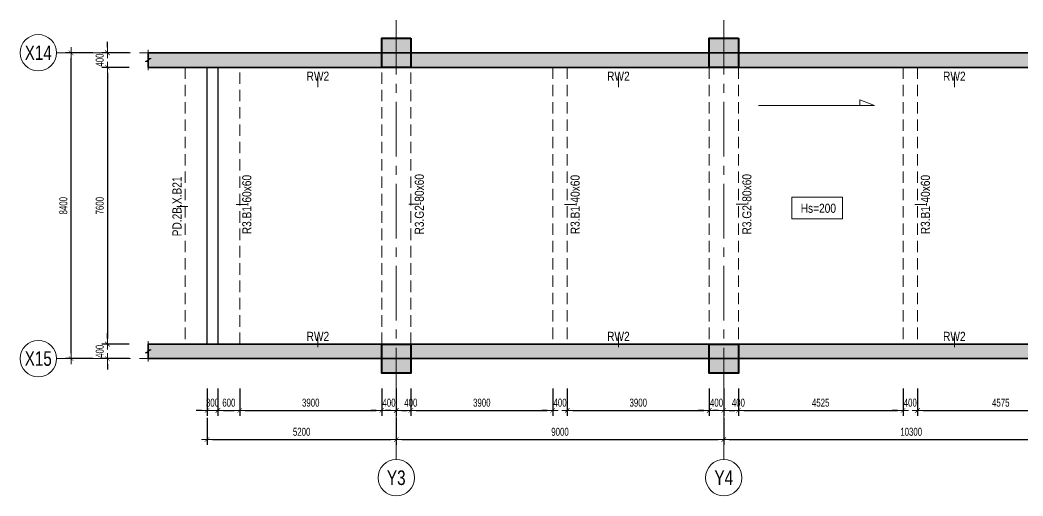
# Model space of a CAD drawing. Header units: millimetres. Extents: x -172050 to 1089997, y 452920 to 1051687.
# Drawn here: x 327979 to 355537, y 496992 to 510063 of the extents above; entities that cross this region are included whole.
import ezdxf
from ezdxf.enums import TextEntityAlignment as Align

# ---------------------------------------------------------------- set-up
doc = ezdxf.new("R2010")
doc.units = ezdxf.units.MM
doc.header["$MEASUREMENT"] = 0
for name, pattern in [('CENTER2', [1.125, 0.75, -0.125, 0.125, -0.125]), ('HIDDEN2', [4.7625, 3.175, -1.5875]), ('POD_Grid$0$CENTER2', [1.125, 0.75, -0.125, 0.125, -0.125])]:
    doc.linetypes.add(name, pattern=pattern)
doc.layers.get('Defpoints').update_dxf_attribs({"color": 151, "lineweight": 9})
doc.layers.add('-L-A_OUTLINE', color=2, linetype='Continuous')
for name, color, linetype, lineweight in [('NDC_S_ANNO', 7, 'Continuous', 20), ('NDC_S_AXIS', 5, 'CENTER2', 13), ('NDC_S_BEAM', 3, 'HIDDEN2', 20), ('NDC_S_DIM', 1, 'Continuous', 15), ('NDC_S_HATCH MATERIAL', 8, 'Continuous', 13), ('NDC_S_NAME BEAM', 7, 'HIDDEN2', 13), ('NDC_S_SYMBOL', 1, 'Continuous', 15), ('NDC_S_TEXT SYMBOL', 7, 'Continuous', 20), ('NDC_S_VN TEXT', 7, 'Continuous', 20), ('PD_B1F_Col$0$NDC_S-COLUMN', 4, 'Continuous', 40), ('PD_B1F_Col$0$NDC_S_HATCH COLUMN AND WALL', 251, 'Continuous', 13), ('POD_Grid$0$NDC_S_AXIS', 5, 'POD_Grid$0$CENTER2', 13), ('Ramp wall 3(B3-B1)$0$NDC_S_WALL', 6, 'Continuous', 35)]:
    doc.layers.add(name, color=color, linetype=linetype, lineweight=lineweight)
doc.styles.add('ARIAL', font='arial.ttf', dxfattribs={"width": 0.8})
doc.styles.add('NDC_ANNO', font='', dxfattribs={"width": 0.8})
doc.styles.add('NDC_DIM', font='', dxfattribs={"width": 0.75})
doc.styles.add('NDC_VIE TXT', font='arial.ttf', dxfattribs={"width": 0.8})
doc.styles.get('NDC_ANNO').set_extended_font_data('Dotum')
doc.styles.get('NDC_DIM').set_extended_font_data('Dotum')
doc.dimstyles.new('NDC_dim_100', dxfattribs={"dimscale": 100, "dimtxt": 2.2, "dimasz": 1.5, "dimexe": 1.5, "dimexo": 2.5, "dimgap": 1, "dimtad": 1, "dimdec": 0, "dimzin": 0, "dimdsep": 46, "dimtxsty": 'NDC_DIM', "dimblk": 'DIMMARK', "dimcen": 0.09, "dimdle": 1.2, "dimclrd": 1, "dimclre": 1, "dimclrt": 3, "dimadec": 0, "dimazin": 0, "dimtfac": 1, "dimtdec": 0, "dimtix": 1, "dimtofl": 0, "dimtmove": 0, "dimatfit": 3, "dimfxl": 6, "dimfxlon": 1, "dimtolj": 1, "dimtzin": 0, "dimarcsym": 0})
doc.dimstyles.new('NDC_dim_iso', dxfattribs={"dimtxt": 2.2, "dimasz": 1, "dimexe": 1.5, "dimexo": 2.5, "dimgap": 1, "dimtad": 1, "dimdec": 0, "dimzin": 0, "dimdsep": 46, "dimtxsty": 'NDC_DIM', "dimblk": 'DIMMARK', "dimcen": 0.09, "dimdle": 1.2, "dimclrd": 1, "dimclre": 1, "dimclrt": 3, "dimadec": 0, "dimazin": 0, "dimtfac": 1, "dimtdec": 0, "dimtix": 1, "dimtofl": 0, "dimtmove": 0, "dimatfit": 3, "dimfxl": 6, "dimfxlon": 1, "dimtolj": 1, "dimtzin": 0, "dimarcsym": 0})

# ---------------------------------------------------------------- blocks, each defined once
blk = doc.blocks.new('DIMMARK')
at = {"layer": 'NDC_S_DIM', "color": 1}
blk.add_line((-1.5, 0), (1, 0), dxfattribs=at)
at = {"layer": 'NDC_S_DIM', "color": 2, "const_width": 0.1}
blk.add_lwpolyline([(-0.42, -0.42), (0.42, 0.42)], dxfattribs=at)
blk = doc.blocks.new('*D359')
at = {"layer": 'Defpoints', "color": 0, "transparency": 16777216}
for p in [(333117, 501664), (333417, 501664), (333417, 499342)]:
    blk.add_point(p, dxfattribs=at)
at = {"layer": 'NDC_S_DIM', "color": 1, "lineweight": -2, "transparency": 16777216}
for p, q in [((333117, 499942), (333117, 499192)), ((333417, 499942), (333417, 499192)), ((332967, 499342), (332817, 499342)), ((333567, 499342), (333717, 499342))]:
    blk.add_line(p, q, dxfattribs=at)
at = {"layer": 'NDC_S_DIM', "color": 1, "lineweight": -2, "transparency": 16777216, "xscale": 150, "yscale": 150, "zscale": 150}
blk.add_blockref('DIMMARK', (333117, 499342), dxfattribs=at)
at = {"layer": 'NDC_S_DIM', "color": 1, "lineweight": -2, "transparency": 16777216, "xscale": 150, "yscale": 150, "zscale": 150, "rotation": 180}
blk.add_blockref('DIMMARK', (333417, 499342), dxfattribs=at)
at = {"layer": 'NDC_S_DIM', "color": 3, "transparency": 16777216, "insert": (333267, 499553), "char_height": 220, "attachment_point": 5, "style": 'NDC_DIM'}
blk.add_mtext('\\A1;300', dxfattribs=at)
blk = doc.blocks.new('*D360')
at = {"layer": 'Defpoints', "color": 0, "transparency": 16777216}
for p in [(333417, 501664), (334017, 501164), (334017, 499342)]:
    blk.add_point(p, dxfattribs=at)
at = {"layer": 'NDC_S_DIM', "color": 1, "lineweight": -2, "transparency": 16777216}
for p, q in [((333417, 499942), (333417, 499192)), ((334017, 499942), (334017, 499192)), ((333567, 499342), (333867, 499342))]:
    blk.add_line(p, q, dxfattribs=at)
at = {"layer": 'NDC_S_DIM', "color": 1, "lineweight": -2, "transparency": 16777216, "xscale": 150, "yscale": 150, "zscale": 150, "rotation": 180}
blk.add_blockref('DIMMARK', (333417, 499342), dxfattribs=at)
at = {"layer": 'NDC_S_DIM', "color": 1, "lineweight": -2, "transparency": 16777216, "xscale": 150, "yscale": 150, "zscale": 150}
blk.add_blockref('DIMMARK', (334017, 499342), dxfattribs=at)
at = {"layer": 'NDC_S_DIM', "color": 3, "transparency": 16777216, "insert": (333717, 499553), "char_height": 220, "attachment_point": 5, "style": 'NDC_DIM'}
blk.add_mtext('\\A1;600', dxfattribs=at)
blk = doc.blocks.new('*D361')
at = {"layer": 'Defpoints', "color": 0, "transparency": 16777216}
for p in [(334017, 501164), (337917, 501164), (337917, 499342)]:
    blk.add_point(p, dxfattribs=at)
at = {"layer": 'NDC_S_DIM', "color": 1, "lineweight": -2, "transparency": 16777216}
for p, q in [((334017, 499942), (334017, 499192)), ((337917, 499942), (337917, 499192)), ((334167, 499342), (337767, 499342))]:
    blk.add_line(p, q, dxfattribs=at)
at = {"layer": 'NDC_S_DIM', "color": 1, "lineweight": -2, "transparency": 16777216, "xscale": 150, "yscale": 150, "zscale": 150, "rotation": 180}
blk.add_blockref('DIMMARK', (334017, 499342), dxfattribs=at)
at = {"layer": 'NDC_S_DIM', "color": 1, "lineweight": -2, "transparency": 16777216, "xscale": 150, "yscale": 150, "zscale": 150}
blk.add_blockref('DIMMARK', (337917, 499342), dxfattribs=at)
at = {"layer": 'NDC_S_DIM', "color": 3, "transparency": 16777216, "insert": (335967, 499553), "char_height": 220, "attachment_point": 5, "style": 'NDC_DIM'}
blk.add_mtext('\\A1;3900', dxfattribs=at)
blk = doc.blocks.new('*D362')
at = {"layer": 'Defpoints', "color": 0, "transparency": 16777216}
for p in [(338317, 501664), (337917, 501164), (338317, 499342)]:
    blk.add_point(p, dxfattribs=at)
at = {"layer": 'NDC_S_DIM', "color": 1, "lineweight": -2, "transparency": 16777216}
for p, q in [((337917, 499942), (337917, 499192)), ((338317, 499942), (338317, 499192)), ((337767, 499342), (337617, 499342)), ((338467, 499342), (338617, 499342))]:
    blk.add_line(p, q, dxfattribs=at)
at = {"layer": 'NDC_S_DIM', "color": 1, "lineweight": -2, "transparency": 16777216, "xscale": 150, "yscale": 150, "zscale": 150}
blk.add_blockref('DIMMARK', (337917, 499342), dxfattribs=at)
at = {"layer": 'NDC_S_DIM', "color": 1, "lineweight": -2, "transparency": 16777216, "xscale": 150, "yscale": 150, "zscale": 150, "rotation": 180}
blk.add_blockref('DIMMARK', (338317, 499342), dxfattribs=at)
at = {"layer": 'NDC_S_DIM', "color": 3, "transparency": 16777216, "insert": (338117, 499553), "char_height": 220, "attachment_point": 5, "style": 'NDC_DIM'}
blk.add_mtext('\\A1;400', dxfattribs=at)
blk = doc.blocks.new('*D363')
at = {"layer": 'Defpoints', "color": 0, "transparency": 16777216}
for p in [(338317, 501664), (338717, 501164), (338717, 499342)]:
    blk.add_point(p, dxfattribs=at)
at = {"layer": 'NDC_S_DIM', "color": 1, "lineweight": -2, "transparency": 16777216}
for p, q in [((338317, 499942), (338317, 499192)), ((338717, 499942), (338717, 499192)), ((338167, 499342), (338017, 499342)), ((338867, 499342), (339017, 499342))]:
    blk.add_line(p, q, dxfattribs=at)
at = {"layer": 'NDC_S_DIM', "color": 1, "lineweight": -2, "transparency": 16777216, "xscale": 150, "yscale": 150, "zscale": 150}
blk.add_blockref('DIMMARK', (338317, 499342), dxfattribs=at)
at = {"layer": 'NDC_S_DIM', "color": 1, "lineweight": -2, "transparency": 16777216, "xscale": 150, "yscale": 150, "zscale": 150, "rotation": 180}
blk.add_blockref('DIMMARK', (338717, 499342), dxfattribs=at)
at = {"layer": 'NDC_S_DIM', "color": 3, "transparency": 16777216, "insert": (338717, 499553), "char_height": 220, "attachment_point": 5, "style": 'NDC_DIM'}
blk.add_mtext('\\A1;400', dxfattribs=at)
blk = doc.blocks.new('*D364')
at = {"layer": 'Defpoints', "color": 0, "transparency": 16777216}
for p in [(342617, 501664), (338717, 501164), (342617, 499342)]:
    blk.add_point(p, dxfattribs=at)
at = {"layer": 'NDC_S_DIM', "color": 1, "lineweight": -2, "transparency": 16777216}
for p, q in [((338717, 499942), (338717, 499192)), ((342617, 499942), (342617, 499192)), ((338867, 499342), (342467, 499342))]:
    blk.add_line(p, q, dxfattribs=at)
at = {"layer": 'NDC_S_DIM', "color": 1, "lineweight": -2, "transparency": 16777216, "xscale": 150, "yscale": 150, "zscale": 150, "rotation": 180}
blk.add_blockref('DIMMARK', (338717, 499342), dxfattribs=at)
at = {"layer": 'NDC_S_DIM', "color": 1, "lineweight": -2, "transparency": 16777216, "xscale": 150, "yscale": 150, "zscale": 150}
blk.add_blockref('DIMMARK', (342617, 499342), dxfattribs=at)
at = {"layer": 'NDC_S_DIM', "color": 3, "transparency": 16777216, "insert": (340667, 499553), "char_height": 220, "attachment_point": 5, "style": 'NDC_DIM'}
blk.add_mtext('\\A1;3900', dxfattribs=at)
blk = doc.blocks.new('*D365')
at = {"layer": 'Defpoints', "color": 0, "transparency": 16777216}
for p in [(342617, 501664), (343017, 501664), (343017, 499342)]:
    blk.add_point(p, dxfattribs=at)
at = {"layer": 'NDC_S_DIM', "color": 1, "lineweight": -2, "transparency": 16777216}
for p, q in [((342617, 499942), (342617, 499192)), ((343017, 499942), (343017, 499192)), ((342467, 499342), (342317, 499342)), ((343167, 499342), (343317, 499342))]:
    blk.add_line(p, q, dxfattribs=at)
at = {"layer": 'NDC_S_DIM', "color": 1, "lineweight": -2, "transparency": 16777216, "xscale": 150, "yscale": 150, "zscale": 150}
blk.add_blockref('DIMMARK', (342617, 499342), dxfattribs=at)
at = {"layer": 'NDC_S_DIM', "color": 1, "lineweight": -2, "transparency": 16777216, "xscale": 150, "yscale": 150, "zscale": 150, "rotation": 180}
blk.add_blockref('DIMMARK', (343017, 499342), dxfattribs=at)
at = {"layer": 'NDC_S_DIM', "color": 3, "transparency": 16777216, "insert": (342817, 499553), "char_height": 220, "attachment_point": 5, "style": 'NDC_DIM'}
blk.add_mtext('\\A1;400', dxfattribs=at)
blk = doc.blocks.new('*D368')
at = {"layer": 'Defpoints', "color": 0, "transparency": 16777216}
for p in [(343017, 501664), (346917, 501164), (346917, 499342)]:
    blk.add_point(p, dxfattribs=at)
at = {"layer": 'NDC_S_DIM', "color": 1, "lineweight": -2, "transparency": 16777216}
for p, q in [((343017, 499942), (343017, 499192)), ((346917, 499942), (346917, 499192)), ((343167, 499342), (346767, 499342))]:
    blk.add_line(p, q, dxfattribs=at)
at = {"layer": 'NDC_S_DIM', "color": 1, "lineweight": -2, "transparency": 16777216, "xscale": 150, "yscale": 150, "zscale": 150, "rotation": 180}
blk.add_blockref('DIMMARK', (343017, 499342), dxfattribs=at)
at = {"layer": 'NDC_S_DIM', "color": 1, "lineweight": -2, "transparency": 16777216, "xscale": 150, "yscale": 150, "zscale": 150}
blk.add_blockref('DIMMARK', (346917, 499342), dxfattribs=at)
at = {"layer": 'NDC_S_DIM', "color": 3, "transparency": 16777216, "insert": (344967, 499553), "char_height": 220, "attachment_point": 5, "style": 'NDC_DIM'}
blk.add_mtext('\\A1;3900', dxfattribs=at)
blk = doc.blocks.new('*D369')
at = {"layer": 'Defpoints', "color": 0, "transparency": 16777216}
for p in [(347317, 501664), (346917, 501164), (347317, 499342)]:
    blk.add_point(p, dxfattribs=at)
at = {"layer": 'NDC_S_DIM', "color": 1, "lineweight": -2, "transparency": 16777216}
for p, q in [((346917, 499942), (346917, 499192)), ((347317, 499942), (347317, 499192)), ((346767, 499342), (346617, 499342)), ((347467, 499342), (347617, 499342))]:
    blk.add_line(p, q, dxfattribs=at)
at = {"layer": 'NDC_S_DIM', "color": 1, "lineweight": -2, "transparency": 16777216, "xscale": 150, "yscale": 150, "zscale": 150}
blk.add_blockref('DIMMARK', (346917, 499342), dxfattribs=at)
at = {"layer": 'NDC_S_DIM', "color": 1, "lineweight": -2, "transparency": 16777216, "xscale": 150, "yscale": 150, "zscale": 150, "rotation": 180}
blk.add_blockref('DIMMARK', (347317, 499342), dxfattribs=at)
at = {"layer": 'NDC_S_DIM', "color": 3, "transparency": 16777216, "insert": (347117, 499553), "char_height": 220, "attachment_point": 5, "style": 'NDC_DIM'}
blk.add_mtext('\\A1;400', dxfattribs=at)
blk = doc.blocks.new('*D370')
at = {"layer": 'Defpoints', "color": 0, "transparency": 16777216}
for p in [(347317, 501664), (347717, 501164), (347717, 499342)]:
    blk.add_point(p, dxfattribs=at)
at = {"layer": 'NDC_S_DIM', "color": 1, "lineweight": -2, "transparency": 16777216}
for p, q in [((347317, 499942), (347317, 499192)), ((347717, 499942), (347717, 499192)), ((347167, 499342), (347017, 499342)), ((347867, 499342), (348017, 499342))]:
    blk.add_line(p, q, dxfattribs=at)
at = {"layer": 'NDC_S_DIM', "color": 1, "lineweight": -2, "transparency": 16777216, "xscale": 150, "yscale": 150, "zscale": 150}
blk.add_blockref('DIMMARK', (347317, 499342), dxfattribs=at)
at = {"layer": 'NDC_S_DIM', "color": 1, "lineweight": -2, "transparency": 16777216, "xscale": 150, "yscale": 150, "zscale": 150, "rotation": 180}
blk.add_blockref('DIMMARK', (347717, 499342), dxfattribs=at)
at = {"layer": 'NDC_S_DIM', "color": 3, "transparency": 16777216, "insert": (347717, 499553), "char_height": 220, "attachment_point": 5, "style": 'NDC_DIM'}
blk.add_mtext('\\A1;400', dxfattribs=at)
blk = doc.blocks.new('*D371')
at = {"layer": 'Defpoints', "color": 0, "transparency": 16777216}
for p in [(352242, 501664), (347717, 501164), (352242, 499342)]:
    blk.add_point(p, dxfattribs=at)
at = {"layer": 'NDC_S_DIM', "color": 1, "lineweight": -2, "transparency": 16777216}
for p, q in [((347717, 499942), (347717, 499192)), ((352242, 499942), (352242, 499192)), ((347867, 499342), (352092, 499342))]:
    blk.add_line(p, q, dxfattribs=at)
at = {"layer": 'NDC_S_DIM', "color": 1, "lineweight": -2, "transparency": 16777216, "xscale": 150, "yscale": 150, "zscale": 150, "rotation": 180}
blk.add_blockref('DIMMARK', (347717, 499342), dxfattribs=at)
at = {"layer": 'NDC_S_DIM', "color": 1, "lineweight": -2, "transparency": 16777216, "xscale": 150, "yscale": 150, "zscale": 150}
blk.add_blockref('DIMMARK', (352242, 499342), dxfattribs=at)
at = {"layer": 'NDC_S_DIM', "color": 3, "transparency": 16777216, "insert": (349979, 499553), "char_height": 220, "attachment_point": 5, "style": 'NDC_DIM'}
blk.add_mtext('\\A1;4525', dxfattribs=at)
blk = doc.blocks.new('*D372')
at = {"layer": 'Defpoints', "color": 0, "transparency": 16777216}
for p in [(352242, 501664), (352642, 501664), (352642, 499342)]:
    blk.add_point(p, dxfattribs=at)
at = {"layer": 'NDC_S_DIM', "color": 1, "lineweight": -2, "transparency": 16777216}
for p, q in [((352242, 499942), (352242, 499192)), ((352642, 499942), (352642, 499192)), ((352092, 499342), (351942, 499342)), ((352792, 499342), (352942, 499342))]:
    blk.add_line(p, q, dxfattribs=at)
at = {"layer": 'NDC_S_DIM', "color": 1, "lineweight": -2, "transparency": 16777216, "xscale": 150, "yscale": 150, "zscale": 150}
blk.add_blockref('DIMMARK', (352242, 499342), dxfattribs=at)
at = {"layer": 'NDC_S_DIM', "color": 1, "lineweight": -2, "transparency": 16777216, "xscale": 150, "yscale": 150, "zscale": 150, "rotation": 180}
blk.add_blockref('DIMMARK', (352642, 499342), dxfattribs=at)
at = {"layer": 'NDC_S_DIM', "color": 3, "transparency": 16777216, "insert": (352442, 499553), "char_height": 220, "attachment_point": 5, "style": 'NDC_DIM'}
blk.add_mtext('\\A1;400', dxfattribs=at)
blk = doc.blocks.new('*D373')
at = {"layer": 'Defpoints', "color": 0, "transparency": 16777216}
for p in [(333117, 501164), (338317, 501164), (338317, 498542)]:
    blk.add_point(p, dxfattribs=at)
at = {"layer": 'NDC_S_DIM', "color": 1, "lineweight": -2, "transparency": 16777216}
for p, q in [((333117, 499142), (333117, 498392)), ((338317, 499142), (338317, 498392)), ((333267, 498542), (338167, 498542))]:
    blk.add_line(p, q, dxfattribs=at)
at = {"layer": 'NDC_S_DIM', "color": 1, "lineweight": -2, "transparency": 16777216, "xscale": 150, "yscale": 150, "zscale": 150, "rotation": 180}
blk.add_blockref('DIMMARK', (333117, 498542), dxfattribs=at)
at = {"layer": 'NDC_S_DIM', "color": 1, "lineweight": -2, "transparency": 16777216, "xscale": 150, "yscale": 150, "zscale": 150}
blk.add_blockref('DIMMARK', (338317, 498542), dxfattribs=at)
at = {"layer": 'NDC_S_DIM', "color": 3, "transparency": 16777216, "insert": (335717, 498753), "char_height": 220, "attachment_point": 5, "style": 'NDC_DIM'}
blk.add_mtext('\\A1;5200', dxfattribs=at)
blk = doc.blocks.new('*D366')
at = {"layer": 'Defpoints', "color": 0, "transparency": 16777216}
for p in [(338317, 501164), (347317, 500031), (347317, 498542)]:
    blk.add_point(p, dxfattribs=at)
at = {"layer": 'NDC_S_DIM', "color": 1, "lineweight": -2, "transparency": 16777216}
for p, q in [((338317, 499142), (338317, 498392)), ((347317, 499142), (347317, 498392)), ((338467, 498542), (347167, 498542))]:
    blk.add_line(p, q, dxfattribs=at)
at = {"layer": 'NDC_S_DIM', "color": 1, "lineweight": -2, "transparency": 16777216, "xscale": 150, "yscale": 150, "zscale": 150, "rotation": 180}
blk.add_blockref('DIMMARK', (338317, 498542), dxfattribs=at)
at = {"layer": 'NDC_S_DIM', "color": 1, "lineweight": -2, "transparency": 16777216, "xscale": 150, "yscale": 150, "zscale": 150}
blk.add_blockref('DIMMARK', (347317, 498542), dxfattribs=at)
at = {"layer": 'NDC_S_DIM', "color": 3, "transparency": 16777216, "insert": (342817, 498753), "char_height": 220, "attachment_point": 5, "style": 'NDC_DIM'}
blk.add_mtext('\\A1;9000', dxfattribs=at)
blk = doc.blocks.new('*D367')
at = {"layer": 'Defpoints', "color": 0, "transparency": 16777216}
for p in [(347317, 500031), (357617, 499983), (357617, 498542)]:
    blk.add_point(p, dxfattribs=at)
at = {"layer": 'NDC_S_DIM', "color": 1, "lineweight": -2, "transparency": 16777216}
for p, q in [((347317, 499142), (347317, 498392)), ((357617, 499142), (357617, 498392)), ((347467, 498542), (357467, 498542))]:
    blk.add_line(p, q, dxfattribs=at)
at = {"layer": 'NDC_S_DIM', "color": 1, "lineweight": -2, "transparency": 16777216, "xscale": 150, "yscale": 150, "zscale": 150, "rotation": 180}
blk.add_blockref('DIMMARK', (347317, 498542), dxfattribs=at)
at = {"layer": 'NDC_S_DIM', "color": 1, "lineweight": -2, "transparency": 16777216, "xscale": 150, "yscale": 150, "zscale": 150}
blk.add_blockref('DIMMARK', (357617, 498542), dxfattribs=at)
at = {"layer": 'NDC_S_DIM', "color": 3, "transparency": 16777216, "insert": (352467, 498753), "char_height": 220, "attachment_point": 5, "style": 'NDC_DIM'}
blk.add_mtext('\\A1;10300', dxfattribs=at)
blk = doc.blocks.new('*U165')
at = {"layer": 'NDC_S_SYMBOL'}
blk.add_line((0, 5), (0, 9), dxfattribs=at)
blk.add_circle((0, 0), 5, dxfattribs=at)
at = {"layer": 'NDC_S_TEXT SYMBOL', "color": 7, "style": 'NDC_ANNO', "width": 0.8}
blk.add_attdef('GRID', text='', height=4, dxfattribs=at).set_placement((0, 0), align=Align.MIDDLE)
blk = doc.blocks.new('*U166')
at = {"layer": 'NDC_S_SYMBOL'}
blk.add_line((5, 0), (9, 0), dxfattribs=at)
blk.add_circle((0, 0), 5, dxfattribs=at)
at = {"layer": 'NDC_S_TEXT SYMBOL', "color": 7, "style": 'NDC_ANNO', "width": 0.8}
blk.add_attdef('GRID', text='', height=4, rotation=270, dxfattribs=at).set_placement((0, 0), align=Align.MIDDLE)
blk = doc.blocks.new('*D374')
at = {"layer": 'Defpoints', "color": 0, "transparency": 16777216}
for p in [(332008, 508764), (330379, 501164), (332487, 501164)]:
    blk.add_point(p, dxfattribs=at)
at = {"layer": 'NDC_S_DIM', "color": 1, "lineweight": -2, "transparency": 16777216}
for p, q in [((330979, 508764), (330229, 508764)), ((330379, 508614), (330379, 501314)), ((330979, 501164), (330229, 501164))]:
    blk.add_line(p, q, dxfattribs=at)
at = {"layer": 'NDC_S_DIM', "color": 1, "lineweight": -2, "transparency": 16777216, "xscale": 150, "yscale": 150, "zscale": 150}
for p, rotation in [((330379, 508764), 90), ((330379, 501164), 270)]:
    blk.add_blockref('DIMMARK', p, dxfattribs=dict(at, rotation=rotation))
at = {"layer": 'NDC_S_DIM', "color": 3, "transparency": 16777216, "insert": (330169, 504964), "char_height": 220, "attachment_point": 5, "rotation": 90, "style": 'NDC_DIM'}
blk.add_mtext('\\A1;7600', dxfattribs=at)
blk = doc.blocks.new('*D375')
at = {"layer": 'Defpoints', "color": 0, "transparency": 16777216}
for p in [(329379, 509164), (331258, 509164), (332062, 500764)]:
    blk.add_point(p, dxfattribs=at)
at = {"layer": 'NDC_S_DIM', "color": 1, "lineweight": -2, "transparency": 16777216}
for p, q in [((329979, 509164), (329229, 509164)), ((329379, 500914), (329379, 509014)), ((329979, 500764), (329229, 500764))]:
    blk.add_line(p, q, dxfattribs=at)
at = {"layer": 'NDC_S_DIM', "color": 1, "lineweight": -2, "transparency": 16777216, "xscale": 150, "yscale": 150, "zscale": 150}
for p, rotation in [((329379, 509164), 90), ((329379, 500764), 270)]:
    blk.add_blockref('DIMMARK', p, dxfattribs=dict(at, rotation=rotation))
at = {"layer": 'NDC_S_DIM', "color": 3, "transparency": 16777216, "insert": (329169, 504964), "char_height": 220, "attachment_point": 5, "rotation": 90, "style": 'NDC_DIM'}
blk.add_mtext('\\A1;8400', dxfattribs=at)
blk = doc.blocks.new('*D376')
at = {"layer": 'Defpoints', "color": 0, "transparency": 16777216}
for p in [(332487, 501164), (330379, 500764), (332062, 500764)]:
    blk.add_point(p, dxfattribs=at)
at = {"layer": 'NDC_S_DIM', "color": 1, "lineweight": -2, "transparency": 16777216}
for p, q in [((330379, 501314), (330379, 501464)), ((330979, 501164), (330229, 501164)), ((330979, 500764), (330229, 500764)), ((330379, 500614), (330379, 500464))]:
    blk.add_line(p, q, dxfattribs=at)
at = {"layer": 'NDC_S_DIM', "color": 1, "lineweight": -2, "transparency": 16777216, "xscale": 150, "yscale": 150, "zscale": 150}
for p, rotation in [((330379, 501164), 270), ((330379, 500764), 90)]:
    blk.add_blockref('DIMMARK', p, dxfattribs=dict(at, rotation=rotation))
at = {"layer": 'NDC_S_DIM', "color": 3, "transparency": 16777216, "insert": (330169, 500964), "char_height": 220, "attachment_point": 5, "rotation": 90, "style": 'NDC_DIM'}
blk.add_mtext('\\A1;400', dxfattribs=at)
blk = doc.blocks.new('*D377')
at = {"layer": 'Defpoints', "color": 0, "transparency": 16777216}
for p in [(330379, 509164), (331318, 509164), (332008, 508764)]:
    blk.add_point(p, dxfattribs=at)
at = {"layer": 'NDC_S_DIM', "color": 1, "lineweight": -2, "transparency": 16777216}
for p, q in [((330379, 509314), (330379, 509464)), ((330979, 509164), (330229, 509164)), ((330979, 508764), (330229, 508764)), ((330379, 508614), (330379, 508464))]:
    blk.add_line(p, q, dxfattribs=at)
at = {"layer": 'NDC_S_DIM', "color": 1, "lineweight": -2, "transparency": 16777216, "xscale": 150, "yscale": 150, "zscale": 150}
for p, rotation in [((330379, 509164), 270), ((330379, 508764), 90)]:
    blk.add_blockref('DIMMARK', p, dxfattribs=dict(at, rotation=rotation))
at = {"layer": 'NDC_S_DIM', "color": 3, "transparency": 16777216, "insert": (330169, 508964), "char_height": 220, "attachment_point": 5, "rotation": 90, "style": 'NDC_DIM'}
blk.add_mtext('\\A1;400', dxfattribs=at)
blk = doc.blocks.new('*D381')
at = {"layer": 'Defpoints', "color": 0, "transparency": 16777216}
for p in [(352642, 501664), (357217, 501164), (357217, 499342)]:
    blk.add_point(p, dxfattribs=at)
at = {"layer": 'NDC_S_DIM', "color": 1, "lineweight": -2, "transparency": 16777216}
for p, q in [((352642, 499942), (352642, 499192)), ((357217, 499942), (357217, 499192)), ((352792, 499342), (357067, 499342))]:
    blk.add_line(p, q, dxfattribs=at)
at = {"layer": 'NDC_S_DIM', "color": 1, "lineweight": -2, "transparency": 16777216, "xscale": 150, "yscale": 150, "zscale": 150, "rotation": 180}
blk.add_blockref('DIMMARK', (352642, 499342), dxfattribs=at)
at = {"layer": 'NDC_S_DIM', "color": 1, "lineweight": -2, "transparency": 16777216, "xscale": 150, "yscale": 150, "zscale": 150}
blk.add_blockref('DIMMARK', (357217, 499342), dxfattribs=at)
at = {"layer": 'NDC_S_DIM', "color": 3, "transparency": 16777216, "insert": (354929, 499553), "char_height": 220, "attachment_point": 5, "style": 'NDC_DIM'}
blk.add_mtext('\\A1;4575', dxfattribs=at)
blk = doc.blocks.new('PD_B1F_Col$0$cot')
at = {"layer": 'PD_B1F_Col$0$NDC_S_HATCH COLUMN AND WALL', "ltscale": 0.005}
h = blk.add_hatch(color=256, dxfattribs=at)
h.dxf.hatch_style = 1
h.paths.add_polyline_path([(-0.5, 0.5), (0.5, 0.5), (0.5, -0.5), (-0.5, -0.5)])
at = {"layer": 'PD_B1F_Col$0$NDC_S-COLUMN', "ltscale": 0.005}
blk.add_lwpolyline([(-0.5, 0.5), (0.5, 0.5), (0.5, -0.5), (-0.5, -0.5)], close=True, dxfattribs=at)
blk = doc.blocks.new('ramp4-2')
at = {"layer": 'NDC_S_HATCH MATERIAL'}
h = blk.add_hatch(dxfattribs=at)
h.set_pattern_fill('BT-01', color=252, scale=30, style=0, pattern_type=2)
h.set_pattern_definition([(50, (-494627.18, 641176.97), (215.178055, -18.82564), [22.5, -247.5]), (355, (-494627.18, 641176.97), (-41.6254, 225.65764), [18, -198]), (100.4514, (-494609.25, 641175.4), (173.552815, 206.831863), [19.122057, -210.342634]), (46.1842, (-494627.18, 641236.97), (320.172315, -49.655704), [33.75, -371.25]), (96.6356, (-494600.5, 641232.84), (280.39881, 292.23536), [28.68309, -315.5139]), (351.1842, (-494627.18, 641236.97), (280.39858, 292.23558), [27, -297]), (21, (-494597.18, 641221.97), (179.072116, -120.785667), [22.5, -247.5]), (326, (-494597.18, 641221.97), (72.9946, 217.545014), [18, -198]), (71.4514, (-494582.26, 641211.9), (252.06679, 96.75915), [19.122057, -210.342634]), (37.5, (-494627.18, 641176.97), (3.6479566, 99.868156), [0, -195.6, 0, -201, 0, -198.75]), (7.5, (-494627.18, 641176.97), (78.920861, 118.323514), [0, -114.6, 0, -191.1, 0, -75.75]), (327.5, (-494694.08, 641176.97), (160.146731, -6.7664615), [0, -75, 0, -234, 0, -310.5]), (317.5, (-494724.08, 641176.97), (174.95585, 30.031495), [0, -97.5, 0, -155.4, 0, -220.5]), (45, (-494627.18, 641176.97), (-90.156115, 90.156115), []), (45, (-494627.18, 641213.72), (-90.156115, 90.156115), [])])
h.paths.add_polyline_path([(415597, 508764), (449517, 508764), (449517, 509164), (415597, 509164)])
h = blk.add_hatch(dxfattribs=at)
h.set_pattern_fill('BT-01', color=252, scale=30, style=0, pattern_type=2)
h.set_pattern_definition([(50, (-494627.18, 633176.97), (215.178055, -18.82564), [22.5, -247.5]), (355, (-494627.18, 633176.97), (-41.6254, 225.65764), [18, -198]), (100.4514, (-494609.25, 633175.4), (173.552815, 206.831863), [19.122057, -210.342634]), (46.1842, (-494627.18, 633236.97), (320.172315, -49.655704), [33.75, -371.25]), (96.6356, (-494600.5, 633232.84), (280.39881, 292.23536), [28.68309, -315.5139]), (351.1842, (-494627.18, 633236.97), (280.39858, 292.23558), [27, -297]), (21, (-494597.18, 633221.97), (179.072116, -120.785667), [22.5, -247.5]), (326, (-494597.18, 633221.97), (72.9946, 217.545014), [18, -198]), (71.4514, (-494582.26, 633211.9), (252.06679, 96.75915), [19.122057, -210.342634]), (37.5, (-494627.18, 633176.97), (3.6479566, 99.868156), [0, -195.6, 0, -201, 0, -198.75]), (7.5, (-494627.18, 633176.97), (78.920861, 118.323514), [0, -114.6, 0, -191.1, 0, -75.75]), (327.5, (-494694.08, 633176.97), (160.146731, -6.7664615), [0, -75, 0, -234, 0, -310.5]), (317.5, (-494724.08, 633176.97), (174.95585, 30.031495), [0, -97.5, 0, -155.4, 0, -220.5]), (45, (-494627.18, 633176.97), (-90.156115, 90.156115), []), (45, (-494627.18, 633213.72), (-90.156115, 90.156115), [])])
h.paths.add_polyline_path([(415597, 500764), (449517, 500764), (449517, 501164), (415597, 501164)])
at = {"layer": '-L-A_OUTLINE'}
blk.add_lwpolyline([(417217, 508764), (417517, 508764), (417517, 501164), (417217, 501164)], close=True, dxfattribs=at)
at = {"layer": 'NDC_S_BEAM', "ltscale": 100}
for p, q in [((416617, 508764), (416617, 501164)), ((417217, 508764), (417217, 501164)), ((417517, 501164), (417517, 508764)), ((418117, 501164), (418117, 508764)), ((422017, 501164), (422017, 508764)), ((422817, 501164), (422817, 508764)), ((426717, 508764), (426717, 501164)), ((427117, 508764), (427117, 501164)), ((431017, 508764), (431017, 501164)), ((431817, 508764), (431817, 501164)), ((436342, 508764), (436342, 501164)), ((436742, 508764), (436742, 501164))]:
    blk.add_line(p, q, dxfattribs=at)
at = {"layer": 'POD_Grid$0$NDC_S_AXIS', "ltscale": 2000}
for p, q in [((422417, 510063), (422417, 497992)), ((431417, 510063), (431417, 497993)), ((413612, 509164), (453440, 509164)), ((413612, 500764), (453440, 500764))]:
    blk.add_line(p, q, dxfattribs=at)
at = {"layer": 'Ramp wall 3(B3-B1)$0$NDC_S_WALL', "ltscale": 200}
for points in [[(415597, 508764), (415597, 509164), (449517, 509164), (449517, 508764)], [(449517, 501164), (449517, 500764), (415597, 500764), (415597, 501164)]]:
    blk.add_lwpolyline(points, close=True, dxfattribs=at)
at = {"xscale": 800, "yscale": 800, "rotation": 270}
for p in [(422417, 509164), (431417, 509164), (422417, 500764), (431417, 500764)]:
    blk.add_blockref('PD_B1F_Col$0$cot', p, dxfattribs=at)
blk = doc.blocks.new('*U220')
at = {"layer": 'NDC_S_ANNO', "ltscale": 0.8, "style": 'ARIAL', "width": 0.8, "flags": 1}
blk.add_attdef('CHU_THICH', text='', height=2.5, dxfattribs=at).set_placement((0, 0), align=Align.MIDDLE_CENTER)
at = {"layer": 'NDC_S_ANNO', "ltscale": 0.8, "style": 'ARIAL', "width": 0.8}
blk.add_attdef('TEN', text='', height=2.5, dxfattribs=at).set_placement((0, -2.91), align=Align.MIDDLE_CENTER)
at = {"layer": 'Defpoints'}
blk.add_leader([(0, 0), (0, -2.91)], dimstyle='NDC_dim_iso', override={"dimgap": 0.625, "dimtad": 0}, dxfattribs=at)
blk = doc.blocks.new('*U179')
at = {"layer": 'NDC_S_ANNO', "ltscale": 0.8, "style": 'ARIAL', "width": 0.8}
blk.add_attdef('TEN', text='', height=2.5, dxfattribs=at).set_placement((0, 3), align=Align.MIDDLE_CENTER)
at = {"layer": 'NDC_S_ANNO', "ltscale": 0.8, "style": 'ARIAL', "width": 0.8, "flags": 1}
blk.add_attdef('CHU_THICH', text='', height=2.5, dxfattribs=at).set_placement((0, 0), align=Align.MIDDLE_CENTER)
at = {"layer": 'Defpoints'}
blk.add_leader([(0, 0), (0, 3)], dimstyle='NDC_dim_iso', override={"dimgap": 0.625, "dimtad": 0}, dxfattribs=at)

msp = doc.modelspace()

# ---------------------------------------------------------------- linework, layer by layer
at = {"layer": 'NDC_S_ANNO'}
msp.add_lwpolyline([(351058.9, 507719.7), (351058.9, 507869.7), (351458.9, 507719.7), (348267.7, 507719.7)], dxfattribs=at)
msp.add_lwpolyline([(351058.9, 507719.7), (351058.9, 507869.7), (351458.9, 507719.7), (348267.7, 507719.7)], dxfattribs=at)
at = {"layer": 'NDC_S_DIM'}
for points in [[(331497.4, 509243.9), (331497.4, 509003.9), (331577.4, 509003.9), (331417.4, 508923.9), (331497.4, 508923.9), (331497.4, 508683.9)], [(331497.4, 501243.9), (331497.4, 501003.9), (331577.4, 501003.9), (331417.4, 500923.9), (331497.4, 500923.9), (331497.4, 500683.9)]]:
    msp.add_lwpolyline(points, dxfattribs=at)
msp.add_lwpolyline([(349183.6, 505200), (350577.9, 505200), (350577.9, 504600.8), (349183.6, 504600.8)], close=True, dxfattribs=at)

# ---------------------------------------------------------------- block references
at = {"layer": 'NDC_S_AXIS'}
ref = msp.add_blockref('*U166', (328478.9, 509163.9), dxfattribs=dict(at, xscale=100, yscale=100, zscale=100))
ref.add_attrib('GRID', 'X14', dxfattribs={"layer": 'NDC_S_TEXT SYMBOL', "color": 7, "height": 400, "style": 'NDC_ANNO', "width": 0.8}).set_placement((328478.9, 509163.9), align=Align.MIDDLE)
ref = msp.add_blockref('*U166', (328478.9, 500763.9), dxfattribs=dict(at, xscale=100, yscale=100, zscale=100))
ref.add_attrib('GRID', 'X15', dxfattribs={"layer": 'NDC_S_TEXT SYMBOL', "color": 7, "height": 400, "style": 'NDC_ANNO', "width": 0.8}).set_placement((328478.9, 500763.9), align=Align.MIDDLE)
at = {"layer": 'NDC_S_AXIS', "xscale": 100, "yscale": 100, "zscale": 100}
for p, values in [((338316.7, 497492.5), {'GRID': 'Y3'}), ((347316.7, 497492.5), {'GRID': 'Y4'})]:
    msp.add_blockref('*U165', p, dxfattribs=at).add_auto_attribs(values)
at = {"layer": 'NDC_S_BEAM'}
msp.add_blockref('ramp4-2', (-84100, 0), dxfattribs=at)
at = {"layer": 'NDC_S_NAME BEAM', "color": 6, "xscale": 100, "yscale": 100, "zscale": 100, "rotation": 90}
msp.add_blockref('*U179', (332590.6, 504945.8), dxfattribs=at).add_auto_attribs({'TEN': 'PD.2B.X.B21'})
at = {"layer": 'NDC_S_VN TEXT', "xscale": 100, "yscale": 100, "zscale": 100}
for p in [(336162.8, 508221.2), (344420.7, 508221.2), (353652.5, 508221.2), (336162.8, 501075.1), (344420.7, 501075.1), (353652.5, 501075.1)]:
    msp.add_blockref('*U179', p, dxfattribs=at).add_auto_attribs({'TEN': 'RW2'})
at = {"layer": 'NDC_S_VN TEXT', "xscale": 100, "yscale": 100, "zscale": 100, "rotation": 90}
for p, values in [((333917.8, 504994.9), {'TEN': 'R3.B1-60x60'}), ((338659.4, 505003), {'TEN': 'R3.G2-80x60'}), ((342940.6, 504994.9), {'TEN': 'R3.B1-40x60'}), ((347659.4, 505003), {'TEN': 'R3.G2-80x60'}), ((352565.6, 504994.9), {'TEN': 'R3.B1-40x60'})]:
    msp.add_blockref('*U220', p, dxfattribs=at).add_auto_attribs(values)

# ---------------------------------------------------------------- texts
at = {"layer": 'NDC_S_VN TEXT', "style": 'NDC_VIE TXT', "width": 0.8}
msp.add_text('Hs=200', height=250, dxfattribs=at).set_placement((349429.8, 504893.9), align=Align.MIDDLE_LEFT)

# ---------------------------------------------------------------- dimensions: what is measured, and where the dimension line sits
at = {"layer": 'NDC_S_DIM'}
dim = msp.add_linear_dim(base=(329378.9, 509163.9), p1=(332061.7, 500763.9), p2=(331257.8, 509163.9), angle=90, dimstyle='NDC_dim_100', dxfattribs=at)
dim.commit()
dim.dimension.update_dxf_attribs({"geometry": '*D375', "text_midpoint": (329168.7, 504963.9)})
for base, p1, p2, picture, middle in [((330378.9, 509163.9), (332007.8, 508763.9), (331317.8, 509163.9), '*D377', (330168.7, 508963.9)), ((330378.9, 501163.9), (332007.8, 508763.9), (332487.1, 501163.9), '*D374', (330168.7, 504963.9)), ((330378.9, 500763.9), (332487.1, 501163.9), (332061.7, 500763.9), '*D376', (330168.7, 500963.9))]:
    dim = msp.add_linear_dim(base=base, p1=p1, p2=p2, angle=90, dimstyle='NDC_dim_100', override={"dimtmove": 1}, dxfattribs=at)
    dim.commit()
    dim.dimension.update_dxf_attribs({"geometry": picture, "text_midpoint": middle})
for base, p1, p2, picture, middle in [((333416.7, 499342.5), (333116.7, 501663.9), (333416.7, 501663.9), '*D359', (333266.7, 499552.6)), ((334016.7, 499342.5), (333416.7, 501663.9), (334016.7, 501163.9), '*D360', (333716.7, 499552.6)), ((338316.7, 499342.5), (337916.7, 501163.9), (338316.7, 501663.9), '*D362', (338116.7, 499552.6)), ((342616.7, 499342.5), (338716.7, 501163.9), (342616.7, 501663.9), '*D364', (340666.7, 499552.6)), ((343016.7, 499342.5), (342616.7, 501663.9), (343016.7, 501663.9), '*D365', (342816.7, 499552.6)), ((346916.7, 499342.5), (343016.7, 501663.9), (346916.7, 501163.9), '*D368', (344966.7, 499552.6)), ((347316.7, 499342.5), (346916.7, 501163.9), (347316.7, 501663.9), '*D369', (347116.7, 499552.6)), ((352241.7, 499342.5), (347716.7, 501163.9), (352241.7, 501663.9), '*D371', (349979.2, 499552.6)), ((352641.7, 499342.5), (352241.7, 501663.9), (352641.7, 501663.9), '*D372', (352441.7, 499552.6)), ((357216.7, 499342.5), (352641.7, 501663.9), (357216.7, 501163.9), '*D381', (354929.2, 499552.6)), ((337916.7, 499342.5), (334016.7, 501163.9), (337916.7, 501163.9), '*D361', (335966.7, 499552.6)), ((347316.7, 498542.5), (338316.7, 501163.9), (347316.7, 500030.9), '*D366', (342816.7, 498752.6)), ((357616.7, 498542.5), (347316.7, 500030.9), (357616.7, 499983.2), '*D367', (352466.7, 498752.6))]:
    dim = msp.add_linear_dim(base=base, p1=p1, p2=p2, dimstyle='NDC_dim_100', override={"dimtmove": 1}, dxfattribs=at)
    dim.commit()
    dim.dimension.update_dxf_attribs({"geometry": picture, "text_midpoint": middle})
for base, p1, p2, picture, middle in [((338716.7, 499342.5), (338316.7, 501663.9), (338716.7, 501163.9), '*D363', (338716.7, 499342.5)), ((347716.7, 499342.5), (347316.7, 501663.9), (347716.7, 501163.9), '*D370', (347716.7, 499342.5))]:
    dim = msp.add_linear_dim(base=base, p1=p1, p2=p2, dimstyle='NDC_dim_100', override={"dimtmove": 1}, dxfattribs=at)
    dim.commit()
    dim.dimension.update_dxf_attribs({"geometry": picture, "text_midpoint": middle, "dimtype": 160})
dim = msp.add_linear_dim(base=(338316.7, 498542.5), p1=(333116.7, 501163.9), p2=(338316.7, 501163.9), dimstyle='NDC_dim_100', dxfattribs=at)
dim.commit()
dim.dimension.update_dxf_attribs({"geometry": '*D373', "text_midpoint": (335716.7, 498752.6)})

doc.saveas('drawing.dxf')
